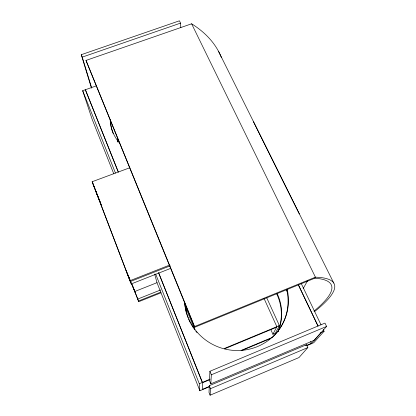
<?xml version="1.0" encoding="UTF-8"?>
<svg xmlns="http://www.w3.org/2000/svg" width="416" height="416" viewBox="0 0 416 416"><rect width="100%" height="100%" fill="white"/><g stroke="black" fill="none" stroke-linecap="round" stroke-linejoin="round"><path stroke-width="0.62" d="M209.305 385.689L209.014 392.47L210.111 395.2L298.99 357.552L307.845 347.568L306.514 344.703L209.305 385.689L210.506 388.674L210.111 395.2M209.919 371.27L209.518 380.682L210.798 383.854L314.366 340.22L326.586 326.446L324.974 323.097L209.919 371.27L211.349 374.79L210.798 383.854M270.774 329.524L272.901 334.256L276.848 326.695L264.004 298.397M266.531 297.362L279.406 325.634L275.319 333.247L272.901 334.256M303.165 288.605L307.549 280.779M314.829 278.19L315.422 277.186L191.615 23.795L85.992 60.424L194.631 327.288L314.829 278.19A261.7 40.841 -21.5 0 1 313.971 311.116M305.682 345.675L306.514 344.703M310.643 341.598L311.47 343.361L311.012 343.876L321.116 332.535L324.1 331.276L323.263 329.524M320.538 333.128L321.079 332.514M324.1 331.276L313.747 342.722L306.826 345.644M210.506 388.674L307.845 347.568M210.158 379.137L199.3 383.734L199.872 390.754L209.31 386.776M209.586 379.772L202.426 382.782L158.647 272.776M209.29 386.454L202.717 389.225L202.732 389.548L202.441 382.413L158.579 272.808M306.686 345.379L311.47 343.361M211.349 374.79L326.586 326.446M241.093 350.444L271.549 337.74M241.868 350.49L270.624 338.494M224.156 348.577L279.406 325.634M224.682 348.79L276.562 327.236M194.631 327.288L194.568 326.539L315.422 277.186A253.334 39.582 -21.7 0 1 314.558 311.605M157.066 282.656L134.753 291.507L138.741 301.694L160.945 292.838M137.654 299.094L160.566 289.973M138.46 301.028L160.774 292.131M129.844 167.736L92.16 181.724L129.948 280.706L169.785 265.018M170.196 265.829L130.302 281.549L92.659 182.957M129.948 280.706L131.295 283.915L170.498 268.445M113.786 173.805L92.087 119.111L82.664 90.662L85.368 89.71L118.264 172.011M96.361 85.857L85.358 89.736L118.326 171.985M81.255 54.704L82.238 57.117L180.554 23.114L179.442 20.8L81.255 54.704L91.38 87.781M218.462 51.22L333.798 283.088M253.51 121.82L299.348 213.98M301.179 283.39L321.027 324.854M298.256 284.586L318.048 326.102L298.22 284.57M286.39 289.848L287.768 292.791M278.803 325.582L279.344 326.763M127.13 273.229L135.59 293.519M126.022 270.338L130.92 282.09M131.409 283.265L134.592 290.909M85.992 60.424L194.568 326.539M186.571 309.577L194.865 329.94M92.16 181.724L96.668 193.242M95.514 190.434L98.894 198.754M99.377 199.94L100.1 201.724M96.517 193.066L100.116 201.906M100.594 203.086L101.79 206.034M82.664 90.662L115.445 173.03M155.626 273.998L199.3 383.734M199.872 390.754L156.993 282.688L154.669 274.118M132.22 284.7L138.741 301.694M128.154 275.694L131.295 283.915M82.238 57.117L91.718 88.145M180.554 23.114L180.814 27.586M191.615 23.795A218.192 111.238 -16.3 0 1 221.437 57.668M117.744 141.924A43.004 38.464 -6.9 0 1 118.061 139.417M117.348 141.326A43.17 38.584 -6.8 0 1 117.723 138.18M117.998 141.991A46.441 40.888 -6.6 0 1 117.234 140.93M113.214 133.546A46.441 40.888 -6.6 0 1 110.547 120.598M119.636 143.114A46.634 41.018 -6.6 0 1 110.167 119.808M186.342 313.061A47.726 46.727 27.8 0 1 186.519 308.532M276.453 293.405A47.726 46.727 27.8 0 1 277.95 331.651M186.269 313.076A47.923 46.914 27.5 0 1 186.498 307.237M277.306 293.852A47.923 46.914 27.5 0 1 278.023 331.661M286.629 289.338A51.927 50.56 21.9 0 1 272.08 337.641M196.997 332.571A51.927 50.56 21.9 0 1 195.806 331.131M194.657 329.633A51.927 50.56 21.9 0 1 193.898 328.583M193.164 327.506A51.927 50.56 21.9 0 1 192.452 326.414M191.771 325.302A51.927 50.56 21.9 0 1 190.804 323.601M190.195 322.447A51.927 50.56 21.9 0 1 188.557 318.942M188.079 317.762A51.927 50.56 21.9 0 1 184.714 302.869M287.144 289.156A52.166 50.773 21.6 0 1 244.057 350.116A52.166 50.773 21.6 0 1 184.616 302.13"/></g></svg>
